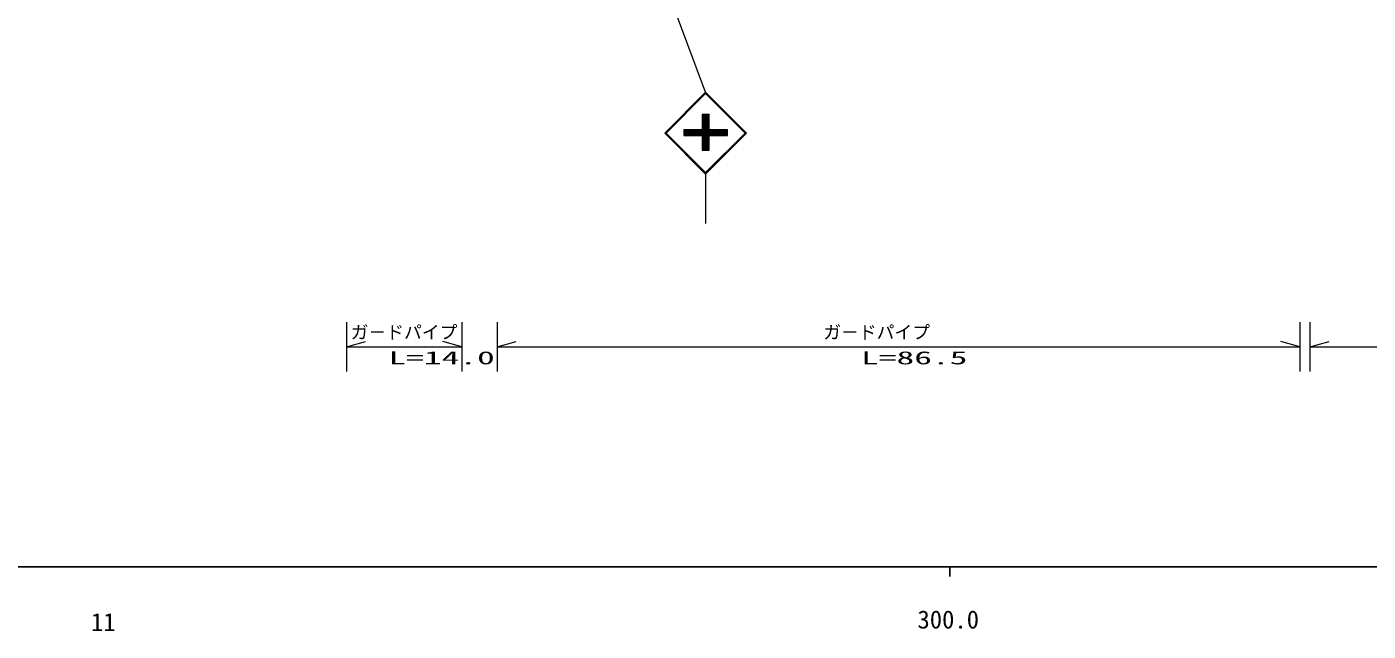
# Model space of a CAD drawing. Units: millimetres, scale not verified. Extents: x 40000 to 680000, y 20000 to 380000.
# Drawn here: x 274558 to 410358, y 198478 to 259636 of the extents above; entities that cross this region are included whole.
import ezdxf
from ezdxf.enums import TextEntityAlignment as Align

# ---------------------------------------------------------------- set-up
doc = ezdxf.new("R2010")
doc.units = ezdxf.units.MM
doc.header["$LTSCALE"] = 1000
doc.layers.add('M-BGD-RSTR', color=7, linetype='Continuous', lineweight=13)
doc.layers.add('M-TTL-BAND', color=7, linetype='Continuous', lineweight=25)
doc.styles.add('ＭＳ ゴシック', font='')
doc.styles.get('ＭＳ ゴシック').set_extended_font_data('MS Gothic')

msp = doc.modelspace()

# ---------------------------------------------------------------- linework, layer by layer
at = {"layer": 'M-BGD-RSTR'}
for p, q in [((343281, 253021), (332359, 282247)), ((343281, 253021), (339139, 248880)), ((343281, 252950), (339210, 248880)), ((339281, 248880), (343281, 252880)), ((347422, 248880), (343281, 253021)), ((347351, 248880), (343281, 252950)), ((343281, 252880), (347281, 248880)), ((343631, 250753), (342931, 250753)), ((342931, 250753), (342931, 249211)), ((342963, 250753), (342931, 250721)), ((343104, 250753), (342931, 250579)), ((343245, 250753), (342931, 250438)), ((343387, 250753), (342931, 250296)), ((343528, 250753), (342931, 250155)), ((342931, 250722), (343631, 250022)), ((343631, 250714), (342931, 250014)), ((342931, 250581), (343631, 249881)), ((343631, 250572), (342931, 249872)), ((342931, 250439), (343631, 249739)), ((343631, 250431), (342931, 249731)), ((342931, 250298), (343631, 249598)), ((343631, 250289), (342931, 249589)), ((342931, 250157), (343631, 249457)), ((343631, 250148), (342931, 249448)), ((342931, 250015), (343631, 249315)), ((343631, 250006), (342931, 249306)), ((342931, 249874), (344153, 248651)), ((343042, 250753), (343631, 250164)), ((343183, 250753), (343631, 250305)), ((343324, 250753), (343631, 250446)), ((343466, 250753), (343631, 250588)), ((343607, 250753), (343631, 250729)), ((343623, 250753), (343631, 250746)), ((343631, 249211), (343631, 250753)), ((339139, 248880), (343281, 244738)), ((339210, 248880), (343281, 244809)), ((343281, 244880), (339281, 248880)), ((342931, 249211), (341080, 249211)), ((341080, 249211), (341080, 248651)), ((341138, 249211), (341080, 249153)), ((341280, 249211), (341080, 249012)), ((341421, 249211), (341080, 248870)), ((341562, 249211), (341080, 248729)), ((341080, 249179), (341608, 248651)), ((341080, 249037), (341466, 248651)), ((341080, 248896), (341325, 248651)), ((341080, 248754), (341183, 248651)), ((341080, 248651), (342931, 248651)), ((341704, 249211), (341144, 248651)), ((341189, 249211), (341749, 248651)), ((341845, 249211), (341285, 248651)), ((341330, 249211), (341890, 248651)), ((341987, 249211), (341427, 248651)), ((341472, 249211), (342032, 248651)), ((342128, 249211), (341568, 248651)), ((341613, 249211), (342173, 248651)), ((342270, 249211), (341710, 248651)), ((341755, 249211), (342315, 248651)), ((342411, 249211), (341851, 248651)), ((341896, 249211), (342456, 248651)), ((342552, 249211), (341992, 248651)), ((342038, 249211), (342598, 248651)), ((342694, 249211), (342134, 248651)), ((342179, 249211), (342739, 248651)), ((342835, 249211), (342275, 248651)), ((342320, 249211), (342880, 248651)), ((343631, 249865), (342417, 248651)), ((342462, 249211), (343631, 248042)), ((343631, 249724), (342558, 248651)), ((342603, 249211), (343631, 248184)), ((343631, 249582), (342699, 248651)), ((342745, 249211), (343631, 248325)), ((343631, 249441), (342841, 248651)), ((342886, 249211), (343631, 248467)), ((342931, 249732), (344012, 248651)), ((342931, 249591), (343870, 248651)), ((342931, 249449), (343729, 248651)), ((342931, 249308), (343631, 248608)), ((343631, 249299), (342931, 248599)), ((343684, 249211), (342931, 248458)), ((343825, 249211), (342931, 248317)), ((343967, 249211), (342931, 248175)), ((344108, 249211), (342931, 248034)), ((342931, 248651), (342931, 247139)), ((342931, 248601), (343631, 247901)), ((343631, 248592), (342931, 247892)), ((347281, 248880), (343281, 244880)), ((343281, 244809), (347351, 248880)), ((343281, 244738), (347422, 248880)), ((345482, 249211), (343631, 249211)), ((343631, 247139), (343631, 248651)), ((343631, 248651), (345482, 248651)), ((344249, 249211), (343689, 248651)), ((343735, 249211), (344295, 248651)), ((344391, 249211), (343831, 248651)), ((343876, 249211), (344436, 248651)), ((344532, 249211), (343972, 248651)), ((344017, 249211), (344577, 248651)), ((344674, 249211), (344114, 248651)), ((344159, 249211), (344719, 248651)), ((344815, 249211), (344255, 248651)), ((344300, 249211), (344860, 248651)), ((344957, 249211), (344397, 248651)), ((344442, 249211), (345002, 248651)), ((345098, 249211), (344538, 248651)), ((344583, 249211), (345143, 248651)), ((345239, 249211), (344679, 248651)), ((344725, 249211), (345285, 248651)), ((345381, 249211), (344821, 248651)), ((344866, 249211), (345426, 248651)), ((345482, 249170), (344962, 248651)), ((345007, 249211), (345482, 248737)), ((345482, 249029), (345104, 248651)), ((345149, 249211), (345482, 248878)), ((345482, 248888), (345245, 248651)), ((345290, 249211), (345482, 249020)), ((345482, 248746), (345386, 248651)), ((345432, 249211), (345482, 249161)), ((345482, 248651), (345482, 249211)), ((342931, 248459), (343631, 247759)), ((343631, 248451), (342931, 247751)), ((342931, 248318), (343631, 247618)), ((343631, 248309), (342931, 247609)), ((342931, 248177), (343631, 247477)), ((343631, 248168), (342931, 247468)), ((342931, 248035), (343631, 247335)), ((343631, 248027), (342931, 247327)), ((342931, 247894), (343631, 247194)), ((343631, 247885), (342931, 247185)), ((342931, 247752), (343544, 247139)), ((342931, 247611), (343403, 247139)), ((342931, 247470), (343262, 247139)), ((342931, 247328), (343120, 247139)), ((342931, 247187), (342979, 247139)), ((343631, 247744), (343025, 247139)), ((343631, 247602), (343167, 247139)), ((343631, 247461), (343308, 247139)), ((343631, 247319), (343450, 247139)), ((343631, 247178), (343591, 247139)), ((342931, 247139), (343631, 247139)), ((343631, 247144), (343626, 247139)), ((343281, 244738), (343281, 239738)), ((306921, 229763), (306921, 224763)), ((318614, 229763), (318614, 224763)), ((322166, 229763), (322166, 224763)), ((403437, 229763), (403437, 224763)), ((404462, 229763), (404462, 224763)), ((306921, 227263), (308853, 227780)), ((306921, 227263), (318614, 227263)), ((318614, 227263), (316682, 227780)), ((322166, 227263), (324098, 227780)), ((322166, 227263), (403437, 227263)), ((403437, 227263), (401506, 227780)), ((404462, 227263), (406394, 227780)), ((404462, 227263), (559154, 227263))]:
    msp.add_line(p, q, dxfattribs=at)
at = {"layer": 'M-TTL-BAND'}
for p, q in [((40000, 205000), (579000, 205000)), ((368000, 205000), (368000, 204000))]:
    msp.add_line(p, q, dxfattribs=at)

# ---------------------------------------------------------------- texts
at = {"layer": 'M-BGD-RSTR', "style": 'ＭＳ ゴシック'}
for p in [(307341, 227673), (355192, 227673)]:
    msp.add_text('ガ－ドパイプ', height=1320, dxfattribs=at).set_placement(p, align=Align.BOTTOM_LEFT)
at = {"layer": 'M-BGD-RSTR', "style": 'ＭＳ ゴシック', "width": 2}
for s, p in [('L=14.0', (311162, 226801)), ('L=86.5', (359013, 226801))]:
    msp.add_text(s, height=1320, dxfattribs=at).set_placement(p, align=Align.TOP_LEFT)
at = {"layer": 'M-TTL-BAND', "style": 'ＭＳ ゴシック'}
for s, p in [('11', (282300, 197928)), ('300.0', (367844, 198195))]:
    msp.add_text(s, height=1833, dxfattribs=at).set_placement(p, align=Align.BOTTOM_CENTER)

doc.saveas('drawing.dxf')
